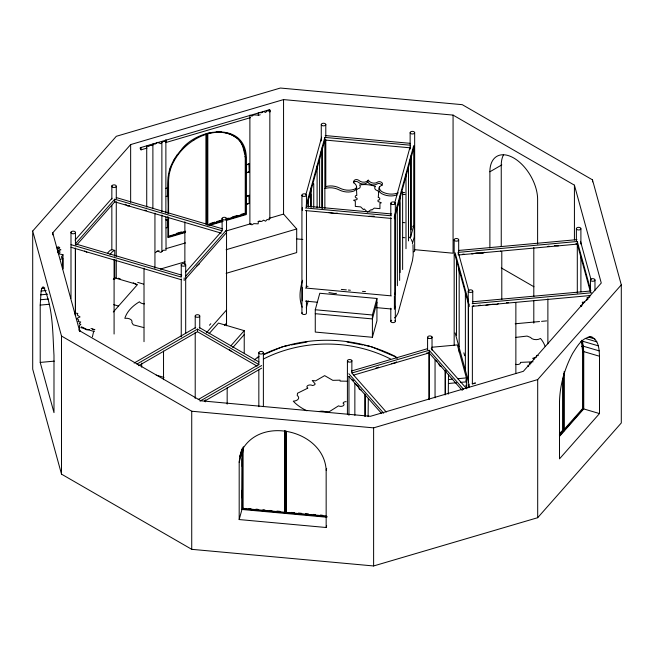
<?xml version="1.0" encoding="UTF-8"?>
<svg xmlns="http://www.w3.org/2000/svg" width="654" height="654" viewBox="0 0 654 654"><rect width="100%" height="100%" fill="white"/><g stroke="black" fill="none" stroke-linecap="round" stroke-linejoin="round"><path stroke-width="0.98" d="M40.213 305.099L41.128 291.005L41.823 288.381L42.674 287.041L43.654 287.032C53.219 308.009 52.606 332.575 53.988 355.318L53.988 412.633L40.213 362.422L40.213 305.099L49.238 304.274M168.397 177.782L168.667 174.912M326.657 525.677L326.158 527.508L239.184 519.554L239.184 462.231L239.781 456.606L241.792 449.282M242.25 449.339L241.947 509.474L326.902 517.24M284.768 431.043L284.637 512.72L242.74 508.894L242.74 452.257L243.329 446.715M242.994 451.334L243.19 449.494M92.418 336.818L93.547 331.864M368.308 398.433L368.104 416.68M448.497 374.84L448.284 394.117M169.754 170.261L170.498 167.489L170.857 167.898L169.124 174.365L168.585 180.112L168.585 213.49M305.81 194.949L321.645 137.226M306.268 205.143L324.85 137.397L410.557 145.229L394.673 203.157M306.538 206.787L324.85 140.021L410.557 147.853M239.781 456.606L242.503 447.982M239.184 462.231L242.201 451.235L242.201 508.559L239.184 519.554M242.74 452.257L242.863 451.8L242.863 508.436L284.768 512.262M242.201 458.699L242.201 466.572M242.201 490.189L242.201 498.062M302.606 280.272C299.892 288.815 298.69 298.755 302.181 307.184M242.74 508.894L242.994 507.978M306.325 307.723L308.214 300.848M315.269 309.759L319.79 293.262L376.933 298.486L376.933 320.795L372.404 337.284L315.269 332.06L315.269 309.759L372.404 314.983L376.933 298.486M324.866 188.589A16.039 12.941 15.3 0 1 339.148 189.897A16.039 12.941 15.3 0 0 353.43 191.205A5.853 4.717 15.3 0 0 356.602 187.232A5.853 4.717 15.3 0 0 353.43 182.67L353.928 180.839A3.164 2.551 15.3 0 1 358.694 180.291A6.099 4.921 15.3 0 0 368.218 180.177A6.099 4.921 15.3 0 0 377.742 182.033A3.164 2.551 15.3 0 1 382.5 183.455L382.001 185.286A5.853 4.717 15.3 0 0 378.821 189.259A5.853 4.717 15.3 0 0 382.001 193.813A16.039 12.941 15.3 0 0 396.283 195.121A16.039 12.941 15.3 0 1 397.027 194.9M353.43 182.67A3.164 2.551 15.3 0 1 358.188 182.123A6.099 4.921 15.3 0 0 367.712 182.008L368.218 180.177M327.131 516.611L286.231 512.867L286.354 431.182M394.648 215.109L413.704 145.646M394.648 217.733L414.235 146.316M326.158 527.508L326.158 470.185L326.657 468.354M376.933 302.426L372.404 318.915L315.269 313.691M394.664 295.167L395.466 292.232M410.23 238.424L413.712 225.712L413.737 148.147M394.664 308.287L395.196 306.334M412.372 243.721L414.252 236.871L414.252 225.769M170.857 167.898C176.825 152.096 190.33 139.425 206.386 134.258L206.386 224.616M241.751 450.729C260.456 414.922 324.139 430.504 326.158 470.185M173.817 160.295L175.264 157.982M176.228 156.437L177.193 154.892L177.561 155.3M57.92 252.796L57.92 246.697L59.751 247.498L58.59 248.495L60.928 249.836L58.639 250.637L60.094 252.035L58.983 253.85L62.988 254.741L61.296 257.071L62.759 258.469L62.759 268.631M320.615 152.513L321.858 150.919L321.858 208.127M308.263 197.86L310.748 194.679L309.555 193.559M409.502 160.639L410.745 159.053L410.745 236.683M397.15 205.994L399.635 202.805L398.441 201.685M32.7 231.042L116.306 136.302L280.386 88.037L462.272 104.673L592.491 179.85L621.3 284.858L621.3 422.958L537.694 517.698L373.614 565.963L191.728 549.327L61.509 474.15L32.7 369.142L32.7 231.042L61.509 336.05L61.509 474.15M52.729 232.873L130.645 144.583L283.558 99.596L453.067 115.096L574.425 185.164L601.271 283.027L523.355 371.317L370.442 416.296L200.933 400.796L79.575 330.736L52.729 232.873L52.729 234.892M75.071 240.092L112.014 198.236M185.425 272.416L222.156 230.797L114.761 199.208L75.365 243.852L181.779 275.154M76.706 244.956L114.761 201.833L114.761 199.208M113.281 279.307L114.589 277.819L137.504 284.564L113.297 311.983M185.507 276.413L226.48 229.987L226.48 232.611L185.507 279.037M209.476 325.226L210.809 323.714M206.337 332.87L226.48 310.045L226.48 323.166L224.469 325.447M209.027 333.753L218.461 323.068L244.228 330.654L244.228 352.956M230.764 345.917L244.228 330.654M232.783 347.56L244.228 334.586M61.509 336.05L191.728 411.227L373.614 427.863L537.694 379.59L621.3 284.858M559.955 433.177L561.287 431.665M559.35 434.885L562.669 431.125L562.669 378.331M564.059 429.547L582.657 408.48L582.657 351.836L581.496 341.609M559.399 435.85L563.38 431.338L563.38 376.508M581.635 340.243L583.098 346.767L583.368 352.048L583.368 408.685L564.116 430.512L564.116 371.619M559.75 436.112L583.736 408.93L583.736 351.607L582.559 341.208M599.489 413.565L559.505 458.863L559.505 401.54C559.963 384.756 564.762 368.177 572.651 353.389C577.081 346.579 582.747 335.837 592.361 337.309C598.917 340.938 599.146 349.628 599.489 356.242L599.489 413.565L583.262 408.791M181.853 149.177C197.909 128.159 245.013 121.521 246.329 157.213L246.329 214.537L225.99 220.521M187.453 143.978C179.866 150.404 173.653 158.505 170.187 167.874C165.29 182.556 169.108 198.375 167.874 213.482M161.89 215.002L161.89 251.577L160.974 252.428L157.369 251.079L155.488 252.665M196.731 266.055L199.511 263.799M254.193 360.035L258.821 356.356M257.275 357.91L258.821 356.683M396.561 361.875L395.057 362.921L391.354 363.665M484.377 252.256L482.905 253.262L476.889 252.877L471.877 253.956M498.454 303.57L496.983 304.576L491.971 304.257M394.476 317.877L395.899 316.937L398.106 312.882L412.461 260.57L413.197 255.24L412.985 244.694M161.89 211.961L161.873 142.417L163.247 141.558L166.067 141.411L165.879 139.866L165.879 213.016M312.669 184.42L313.74 183.774L313.74 207.269M401.556 192.546L402.627 191.908L402.627 269.538M412.666 226.423L413.737 225.777M134.127 363.06L195.734 327.49M136.874 364.098L197.492 329.101L258.853 364.531L198.236 399.529M138.632 365.709L197.492 331.725L257.104 366.142M489.887 248.021L489.887 171.781L501.814 164.89M200.034 401.115L261.641 365.545M204.432 401.196L261.641 368.169M60.479 259.303L62.759 258.469M586.425 300.17L587.856 299.458M582.591 304.739L580.458 305.81L581.684 306.448M263.513 354.394C304.462 334.603 354.713 335.927 395.179 356.356L397.493 358.196M263.513 354.721L283.223 346.448M263.423 359.013C302.655 339.058 351.345 339.058 390.577 359.013M473.872 305.712L472.368 306.309L472.368 383.947L475.376 382.737M375.952 368.128L378.617 367.139M478.605 305.639L480.257 305.107M140.397 147.681L269.26 109.766M141.125 149.815L146.987 148.09M165.536 142.637L250.466 117.655M258.281 115.357L260.227 114.777M165.961 188.319L168.053 187.96L168.053 195.84L166.141 196.396M249.199 163.835L246.329 164.677L246.517 172.754L249.378 171.912L249.199 163.835L249.378 171.912M166.141 188.524L168.053 187.96M246.517 164.882L249.378 164.04M249.199 171.708L246.517 172.754M165.961 219.809L168.053 219.458L168.053 227.33L166.141 227.886M249.199 195.325L246.329 196.167L246.517 204.244L249.378 203.402L249.199 195.325L249.378 203.402M166.141 220.014L168.053 219.458M246.517 196.372L249.378 195.53M249.199 203.198L246.517 204.244M176.58 233.355L181.428 231.933M209.991 223.529L214.839 222.107M216.776 221.534L221.624 220.104M225.499 218.967L228.409 218.109M232.284 216.973L237.132 215.542M241.007 214.406L243.917 213.547M168.225 236.339L185.671 231.205M208.422 224.51L222.957 220.234M225.867 219.376L245.25 213.678L245.25 157.042L244.719 151.605L242.977 146.169L240.132 141.419C243.721 145.973 245.487 151.695 245.618 157.451L245.618 214.095L226.235 219.793M185.066 231.9L168.585 236.748L168.585 217.537M207.817 225.213L222.352 220.938M185.303 232.489L167.874 237.615L167.874 216.499M209.525 225.368L223.088 221.379M157.107 251.283L159.069 250.703M165.928 248.683L185.532 242.92M225.728 231.099L251.21 223.594M258.077 221.583L260.03 221.003M268.859 218.411L283.558 214.079L296.695 228.965L296.695 252.583L226.112 273.339M160.434 269.047L184.943 261.837M226.112 249.722L296.695 228.965M351.394 371.055L427.602 348.639M463.58 389.31L429.13 350.274L351.811 373.017L386.261 412.053M353.765 375.069L429.13 352.898L462.231 390.405M589.761 297.063L586.818 297.922L587.979 298.706M547.39 246.533L549.066 246.174M485.955 305.279L490.132 304.38M207.449 133.416L212.436 132.353M589.189 295.91L590.636 295.624M284.212 346.268L289.158 345.337M291.144 344.969L306.971 341.993M337.39 213.139L334.66 213.539L328.946 212.501M336.483 293.335L334.66 293.597L328.946 292.559M129.574 205.708L127.726 205.969L125.208 204.195M89.639 329.502L86.868 329.894L84.636 328.66M515.581 337.423L527.05 336.066L530.549 337.448A5.853 3.376 0 0 0 540.498 338.461A54.773 31.621 0 0 1 545.076 346.383M41.823 288.381L44.832 288.103M458.626 250.457L576.942 239.642M458.258 254.995L458.258 252.37L577.302 241.489L590.881 290.973L472.858 301.764M41.128 291.005L46.14 290.548M459.28 254.905L577.302 244.114L590.349 291.659M40.622 294.84L47.644 294.202M40.311 299.769L48.331 299.033M472.196 303.701L591.527 292.788M472.196 306.325L590.513 295.51M40.213 362.422L54.249 361.139M515.18 323.771L539.525 321.547M541.561 321.359L546.63 320.901M431.738 347.258L457.35 344.92L466.4 377.906L466.4 387.969M448.669 379.524L452.609 379.165M457.538 378.715L466.4 377.906M448.669 383.465L456.549 382.745M460.49 382.386L466.4 381.846L465.869 379.9M472.204 383.775L475.237 383.497M426.465 353.103L429.13 352.898M216.212 132.002L221.665 132.059M231.892 134.961L231.524 134.552L236.642 137.92C228.491 131.675 217.414 131.119 207.817 133.833L207.817 224.191M533.1 361.793L520.453 362.39A3.213 1.856 0 0 1 519.08 364.221A3.213 1.856 0 0 1 515.622 364.27M584.807 302.14L582.232 302.222L582.828 303.57M369.191 216.286L374.121 216.212M506.441 302.679L508.379 302.712M347.675 381.217L340.096 381.094L340.031 380.162L332.804 380.342L324.654 375.633L315.563 380.881L312.211 380.473L315.179 383.89A3.237 1.872 0 0 1 312.391 385.5A3.213 1.856 0 0 0 307.846 385.5A3.213 1.856 0 0 0 307.846 388.124L297.488 393.267L297.243 395.58A5.853 3.384 0 0 1 298.232 399.071A5.853 3.384 0 0 1 293.27 401.164A54.773 31.621 0 0 0 306.955 410.81M531.162 363.084L529.388 363.003L529.912 364.883M554.412 245.585L558.418 245.839M144.518 210.236L146.39 210.367M325.21 135.55L410.189 143.324M152.889 208.626L152.889 145.629L149.627 145.335L148.916 146.455L146.725 146.071L146.725 207.032M305.998 206.124L391.705 213.964M305.353 207.947L391.345 215.804M305.353 210.572L391.345 218.428M402.856 222.523L404.867 222.703M402.856 237.549L404.867 237.737M296.752 238.906L302.843 239.462M414.497 249.673L453.067 253.204L453.067 115.096M306.007 286.182L308.026 286.37M341.306 289.411L346.342 289.877M348.361 290.057L350.381 290.245M362.479 291.349L365.504 291.627M305.369 288.005L391.354 295.87M305.369 301.126L317.509 302.238M376.181 307.601L391.354 308.99M248.978 508.526L250.972 508.706M255.959 509.164L257.954 509.343M262.941 509.801L264.944 509.981M269.93 510.439L271.925 510.619M276.912 511.076L279.904 511.354M291.463 512.409L294.464 512.679M298.453 513.047L301.445 513.316M305.434 513.684L308.426 513.962M313.413 514.412L315.408 514.6M320.395 515.05L322.389 515.238M286.354 512.409L326.256 516.055M538.307 355.596L536.697 355.392L536.452 357.019L532.708 358.335L533.877 359.373M224.281 132.402L230.609 134.233M462.909 254.054L464.528 254.324M347.029 341.993L362.856 344.969M364.842 345.337L369.788 346.268M441.36 366.305L439.602 365.888L438.679 363.33M361.18 389.898L359.422 389.482L358.188 386.056L354.86 383.636L354.86 415.306M143.798 327.589L133.277 324.825L131.855 322.52A5.853 3.376 0 0 0 124.84 318.326A54.773 31.621 0 0 1 139.433 301.788A5.853 3.384 0 0 0 144.395 303.865M575.912 243.721L577.302 244.114M500.4 251.144L501.79 251.537L501.79 299.548M514.477 302.459L515.867 302.851L515.867 373.336M589.499 336.467L592.361 337.309M116.281 197.573L222.573 228.843M588.15 336.982L594.829 338.952M585.379 338.453L596.832 341.821M114.761 201.833L221.175 233.135M582.076 341.061L598.304 345.835M580.785 341.396L582.215 341.821M582.984 346.105L599.211 350.879M581.668 346.342L583.098 346.767M583.262 351.468L599.489 356.242M582.657 351.836L583.368 352.048M112.856 249.836L114.761 250.4L114.761 256.376M71.041 244.661L181.24 277.075M71.041 247.286L181.24 279.699M582.657 408.48L583.368 408.685M137.7 282.389L143.52 284.106M118.243 278.203L120.189 278.776M561.949 430.912L563.38 431.338M113.755 304.65L118.529 306.056M90.996 328.496L94.895 329.649M80.802 327.58L94.454 331.594M156.249 375.126L164.007 377.407M346.187 401.736L345.827 401.621A3.18 1.831 0 0 0 343.08 403.216A3.213 1.856 0 0 1 343.08 405.84A3.213 1.856 0 0 1 338.535 405.84L329.322 411.66L325.079 411.726A5.853 3.376 0 0 0 318.956 411.595M370.777 346.448L395.179 356.683L396.725 357.91M81.284 326.763L84.35 328.12M408.554 236.756L409.862 237.639M133.261 282.822L135.942 284.228M92.402 329.117L94.192 330.057M351.991 379.712L353.659 380.603M84.636 251.03L86.868 252.264M501.25 267.895L533.95 286.779M199.249 327.49L259.009 361.989M437.044 361.507L435.049 360.052L435.049 397.845M229.44 349.735L231.818 351.541M460.661 273.527L459.222 272.211L459.173 268.761L459.173 346.792M236.282 137.504L240.5 141.828M431.207 348.533L466.719 388.787M242.977 146.169L243.345 146.578M244.719 151.605L245.078 152.014M226.022 132.639L226.382 133.048M244.882 156.625L245.618 157.451M219.924 131.822L220.292 132.239M206.386 134.258L206.018 133.841L206.018 224.199M193.543 139.588L193.911 139.997M244.882 213.261L245.618 214.095M173.335 161.072L173.702 161.481M348.827 373.728L383.677 413.214M348.827 376.352L381.666 413.557M411.284 239.478L412.437 242.111M241.661 144.166L242.609 145.752M527.958 365.292L528.628 366.559M445.472 370.139L446.208 371.57M242.904 146.66L244.621 153.911M580.515 241.334L591.044 279.716M458.258 252.37L468.91 291.185M455.127 252.796L468.624 302.009M454.857 254.439L468.624 304.633M463.858 352.817L464.651 355.727M455.127 332.87L468.624 382.083M465.926 385.361L466.735 388.312M152.889 145.629L152.668 144.093L155.488 143.954L157.369 142.368L160.974 143.708L161.873 142.417M397.264 207.539L397.379 285.692M308.377 199.405L308.492 207.081M161.89 251.577L163.247 250.269L166.067 250.122L165.879 217.079M459.182 349.686L459.222 352.277M594.976 280.092A2.273 1.316 0 0 1 591.38 281.016A2.273 1.316 0 0 1 591.796 278.759A2.273 1.316 0 0 1 594.976 280.092L594.976 290.27M592.491 179.85L592.491 181.877M590.456 279.822L590.456 292.036M580.899 228.786A2.273 1.316 0 0 1 577.302 229.709A2.273 1.316 0 0 1 577.719 227.445A2.273 1.316 0 0 1 580.899 228.786L580.899 244.056M580.899 257.292L580.899 291.905M577.302 241.489L577.302 293.139M576.378 228.508L576.378 240.729M574.425 185.164L574.425 240.002M563.748 373.483L563.748 431.583M547.88 298.886L547.88 343.832M537.613 244.065L537.613 199.339A33.746 19.481 60 0 0 513.75 158.006A33.746 19.481 60 0 0 489.887 171.781M537.694 379.59L537.694 517.698M533.803 247.572L533.803 296.605M533.803 300.693L533.803 323.158M501.25 246.55L501.25 165.225A33.746 19.481 60 0 1 503.482 154.867M472.76 291.275A2.273 1.316 0 0 1 469.171 292.199A2.273 1.316 0 0 1 469.58 289.943A2.273 1.316 0 0 1 472.76 291.275L472.76 303.489M469.163 303.979L469.163 306.603M469.171 384.053L469.171 387.078M468.517 301.527L468.517 379.565M468.239 291.005L468.239 387.716M465.378 292.027L465.378 370.058M458.691 239.969A2.273 1.316 0 0 1 455.094 240.893A2.273 1.316 0 0 1 455.503 238.628A2.273 1.316 0 0 1 458.691 239.969L458.691 252.182M456.476 258.641L456.476 335.666M454.17 239.691L454.17 345.565M445.431 370.932L445.431 394.427M445.104 370.45L445.104 394.959M432.024 336.974L432.024 350.209M429.138 352.907L429.138 398.875M429.13 350.274L429.13 399.512M427.585 337.513L427.585 349.735M414.661 132.533L414.661 250.629M411.186 155.276L411.186 229.848M410.14 132.811L410.14 145.025M410.14 147.06L410.14 149.096M408.488 165.323L408.488 240.909M405.995 174.127L405.995 248.692M400.076 195.971L400.076 272.587M399.635 202.805L399.635 280.443M395.318 203.1L395.318 321.188M394.885 216.858L394.885 294.496M394.378 216.082L394.378 218.706M394.395 296.148L394.395 309.268M390.798 203.369L390.798 215.591M390.798 217.627L390.798 294.995M390.798 308.23L390.798 321.466M373.614 427.863L373.614 565.963M372.404 314.983L372.404 337.284M365.243 394.517L365.243 415.969M364.924 394.035L364.924 416.508M351.86 360.558L351.86 372.772M348.958 376.5L348.958 415.315M347.413 361.098L347.413 414.039M325.79 124.407L325.79 136.629M325.79 139.678L325.79 187.526M324.85 137.397L324.866 208.495M322.299 147.15L322.299 208.438M321.269 124.685L321.269 140.97M319.602 157.189L319.602 207.244M317.108 165.993L317.108 207.882M311.19 187.845L311.19 207.253M310.748 194.679L310.748 206.934M306.448 194.974L306.448 207.187M306.448 210.245L306.448 287.613M306.448 300.848L306.448 313.062A2.273 1.316 0 0 1 303.832 314.5A2.273 1.316 0 0 1 302.107 312.669M302.32 207.67L302.32 210.294M302.336 287.727L302.336 300.848M301.927 195.244L301.927 313.34M286.231 431.64L286.231 512.867M285.43 430.896L285.43 513.455M284.637 430.487L284.637 512.72M283.558 99.596L283.558 214.079M263.382 352.727A2.273 1.316 0 0 1 259.973 353.863A2.273 1.316 0 0 1 259.973 351.59A2.273 1.316 0 0 1 263.382 352.727L263.382 406.682M258.837 352.727L258.837 364.948M258.837 370.033L258.837 406.682M227.167 387.789L227.167 404.131M226.546 218.869A2.273 1.316 0 0 1 222.801 219.572A2.273 1.316 0 0 1 223.619 217.349A2.273 1.316 0 0 1 226.546 218.869L226.546 325.766M222.098 218.322L222.098 230.543M207.097 133.326L207.097 225.058M205.307 399.815L205.307 401.858M199.756 315.996A2.273 1.316 0 0 1 196.347 317.133A2.273 1.316 0 0 1 196.347 314.86A2.273 1.316 0 0 1 199.756 315.996L199.756 328.21M197.492 329.101L197.492 331.725M195.211 315.996L195.211 328.21M195.211 332.281L195.211 398.458M191.728 411.227L191.728 549.327M185.695 265.156A2.273 1.316 0 0 1 181.951 265.859A2.273 1.316 0 0 1 182.768 263.636A2.273 1.316 0 0 1 185.695 265.156L185.695 333.368M184.869 221.845L184.869 264.747M184.158 277.934L184.158 280.558M181.248 264.608L181.248 276.83M181.248 278.866L181.248 336.892M163.533 351.051L163.533 379.655M154.941 213.163L154.941 268.32M144.019 268.14L144.019 341.682M141.673 363.076L141.673 367.164M130.645 144.583L130.645 202.331M116.281 186.447A2.273 1.316 0 0 1 112.545 187.15A2.273 1.316 0 0 1 113.363 184.927A2.273 1.316 0 0 1 116.281 186.447L116.281 198.661M116.281 201.718L116.224 256.36M116.281 259.744L116.281 278.064M114.761 259.36L114.761 279.266M114.09 259.458L114.09 334.022M111.842 185.9L111.842 199.135M111.842 205.242L111.842 250.032M79.535 331.594L79.535 325.496L80.851 324.409L79.208 323.673L80.72 321.972L78.112 321.621L78.75 320.027L76.722 318.506L80.05 316.937L77.197 315.024L77.834 313.438L75.226 313.062L75.226 315.089M75.439 232.734A2.273 1.316 0 0 1 71.695 233.437A2.273 1.316 0 0 1 72.512 231.214A2.273 1.316 0 0 1 75.439 232.734L75.439 244.948M75.439 248.005L75.439 313.152M75.365 248.512L75.374 313.945M70.992 232.186L70.992 298.355M62.988 254.741L62.988 268.966M367.712 182.008A6.099 4.921 15.3 0 0 377.235 183.864A3.164 2.551 15.3 0 1 382.001 185.286M356.716 187.077A5.853 4.717 15.3 0 1 353.928 189.374A16.039 12.941 15.3 0 1 339.647 188.066A16.039 12.941 15.3 0 0 325.365 186.758M402.594 194.312A16.039 12.941 15.3 0 1 405.063 194.59M398.286 192.881A16.039 12.941 15.3 0 0 396.782 193.29A16.039 12.941 15.3 0 1 382.5 191.982A5.853 4.717 15.3 0 1 379.369 186.848M401.466 192.472A16.039 12.941 15.3 0 1 404.744 192.628M394.893 320.558A2.273 1.316 0 0 1 394.395 322.389A2.273 1.316 0 0 1 391.215 322.095A2.273 1.316 0 0 1 391.721 320.264M414.235 249.992A2.273 1.316 0 0 1 413.737 251.823M109.978 254.7A16.039 5.943 -73.6 0 1 114.761 250.4M107.485 253.311A16.039 5.943 -73.6 0 1 111.899 249.558M269.129 110.035A1.136 0.425 73.6 0 1 269.996 110.6A1.136 0.425 73.6 0 1 269.759 111.883M56.636 247.514A1.136 0.916 -15.3 0 1 57.135 249.019M78.676 330.041A1.136 0.916 -15.3 0 1 80.058 331.047M378.748 191.884L378.241 197.402A1.61 1.3 15.3 0 1 379.827 198.857A1.61 1.3 15.3 0 1 378.241 200.026A1.619 1.308 15.3 0 0 378.241 201.628L381.347 202.773L379.933 203.402L379.933 208.651L374.235 208.127L371.815 210.081L371.235 209.582L367.491 212.158L364.27 208.969L363.387 209.55L360.706 206.893L355.326 206.402L355.326 201.154L353.569 200.23L356.814 199.65A1.586 1.283 15.3 0 0 356.814 198.064A1.61 1.3 15.3 0 1 355.228 196.609A1.61 1.3 15.3 0 1 356.814 195.44L356.512 189.84L357.951 188.712A2.927 2.363 15.3 0 0 359.577 184.968A27.386 22.089 15.3 0 1 375.445 186.415A2.927 2.363 15.3 0 0 374.979 188.851A2.927 2.363 15.3 0 0 377.44 190.535L378.748 191.884M258.395 112.652L258.166 115.12L253.801 114.916L251.945 116.15L249.885 115.153L249.885 223.864L251.945 224.862L253.801 223.627L258.166 223.832L258.395 221.363L261.723 221.412L263.578 220.177L265.606 221.183L267.094 219.491L269.096 219.818L269.84 218.567L269.84 109.856L269.096 111.106L267.094 110.779L265.606 112.472L263.578 111.466L261.723 112.701L258.395 112.652M391.215 204.007A2.273 1.316 0 0 0 395.13 203.77A2.273 1.316 0 0 0 392.817 201.931A2.273 1.316 0 0 0 391.215 204.007M302.344 195.881A2.273 1.316 0 0 0 306.26 195.644A2.273 1.316 0 0 0 303.947 193.805A2.273 1.316 0 0 0 302.344 195.881M321.686 125.315A2.273 1.316 0 0 0 325.602 125.078A2.273 1.316 0 0 0 323.289 123.246A2.273 1.316 0 0 0 321.686 125.315M410.557 133.449A2.273 1.316 0 0 0 414.473 133.203A2.273 1.316 0 0 0 412.159 131.372A2.273 1.316 0 0 0 410.557 133.449M140.267 147.943A1.136 0.425 73.6 0 0 140.896 149.799A1.136 0.425 73.6 0 0 141.125 148.507A1.136 0.425 73.6 0 0 140.267 147.943M347.944 361.703A2.273 1.316 0 0 0 351.795 361.237A2.273 1.316 0 0 0 349.162 359.545A2.273 1.316 0 0 0 347.944 361.703M428.117 338.118A2.273 1.316 0 0 0 431.967 337.652A2.273 1.316 0 0 0 429.335 335.96A2.273 1.316 0 0 0 428.117 338.118"/></g></svg>
